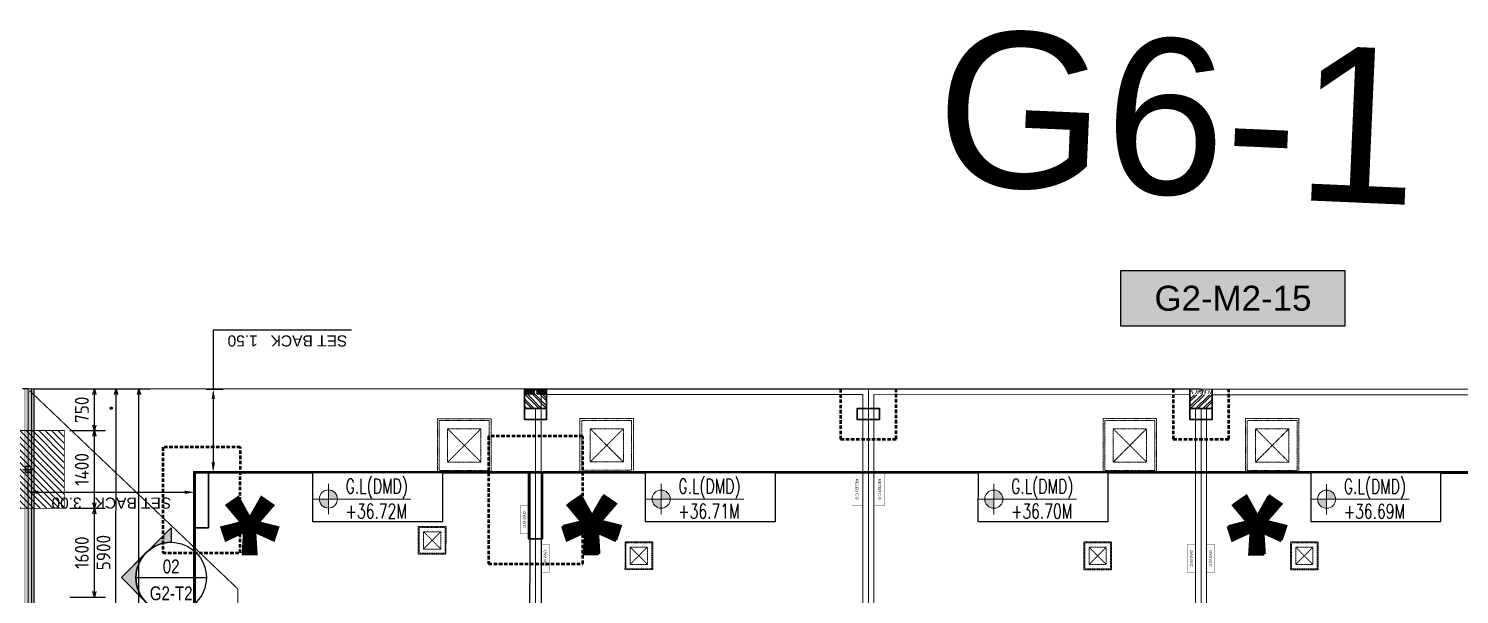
# Model space of a CAD drawing. Header units: centimetres. Extents: x -6122352 to 6876996, y -1694241 to 2592194.
# Drawn here: x 46747 to 72548, y -21858 to -11663 of the extents above; entities that cross this region are included whole.
import ezdxf
from ezdxf.enums import TextEntityAlignment as Align
from ezdxf.xclip import XClip

# ---------------------------------------------------------------- set-up
doc = ezdxf.new("R2010")
doc.units = ezdxf.units.CM
doc.header["$MEASUREMENT"] = 0
doc.header["$XCLIPFRAME"] = 2
doc.header["$PDMODE"] = 66
doc.header["$PDSIZE"] = 100
for name, pattern in [('23585-XR-AR-END-SETTING OUT PLAN$0$HIDDEN', [0.375, 0.25, -0.125]), ('CENTER', [2, 1.25, -0.25, 0.25, -0.25]), ('DASHED2', [0.375, 0.25, -0.125]), ('XR-AR-END-SETTING OUT PLAN$0$23261-XR-AR-SI-GF$0$HIDDEN', [0.375, 0.25, -0.125])]:
    doc.linetypes.add(name, pattern=pattern)
doc.layers.get('Defpoints').update_dxf_attribs({"color": 255, "linetype": 'CENTER'})
for name, color, linetype in [('00-MI-DIM', 7, 'Continuous'), ('23585-XR-AR-BOUNDARY WALLS AND SETBACKS$0$setback', 7, 'XR-AR-END-SETTING OUT PLAN$0$23261-XR-AR-SI-GF$0$HIDDEN'), ('23585-XR-AR-END-ANNO-GF$0$XR-END-GROUND FLOOR PLAN$0$XR-MIDDLE-GROUND FLOOR PLAN$0$-LPG-CABINET', 6, 'Continuous'), ('23585-XR-AR-MID-ANNO-GF$0$945-4P-1-101-GROUND FLOOR PLAN$0$XR-MIDDLE-GROUND FLOOR PLAN$0$XR-MIDDLE-GROUND FLOOR PLAN$0$-LPG-CABINET', 6, 'Continuous'), ('@MI-FOOTINGS', 7, 'Continuous'), ('@MI-MEP', 7, 'Continuous'), ('@MI-REF LAYER', 7, 'Continuous'), ('@MI-TYPE-02', 6, 'Continuous'), ('B_TH_4', 7, 'Continuous'), ('PANEL-TAGS', 7, 'Continuous'), ('S-DIMENSION', 251, 'Continuous'), ('XR-AR-MID-SETTING OUT FOR MASTER$0$23585-XR-AR-MID-GROUND FLOOR$0$GS-HATCH-FLOOR TILE', 251, 'Continuous'), ('XREF1$0$S-LEVELS', 2, 'Continuous'), ('XREF1$0$TYPICAL NEW PROFILE', 3, 'Continuous')]:
    doc.layers.add(name, color=color, linetype=linetype)
for name, color, linetype, lineweight, true_color in [('08-Compound Wall-2', 6, 'Continuous', 25, 0xff00ff), ('08-Compound Wall-4', 7, 'Continuous', 25, 0xff4405), ('23585-XR-AR-DAMAC PLOT LIMITS$0$1-End units', 7, 'Continuous', 5, 0xf8991e)]:
    doc.layers.add(name, color=color, linetype=linetype, lineweight=lineweight, true_color=true_color)
for name, color, linetype, lineweight in [('23585-XR-AR-102-6P-GF$0$A-FLOR-XREF', 7, 'Continuous', 9), ('23585-XR-AR-DAMAC PLOT LIMITS$0$1-Mid units', 41, 'Continuous', 5), ('23585-XR-AR-END-ANNO-GF$0$XR-END-GROUND FLOOR PLAN$0$XR-MIDDLE-GROUND FLOOR PLAN$0$S-ANNO-TXT', 3, 'Continuous', 25), ('23585-XR-AR-END-SETTING OUT PLAN$0$A-FLOR-UNDR', 8, '23585-XR-AR-END-SETTING OUT PLAN$0$HIDDEN', 5), ('23585-XR-AR-MID-ANNO-GF$0$945-4P-1-101-GROUND FLOOR PLAN$0$XR-MIDDLE-GROUND FLOOR PLAN$0$XR-MIDDLE-GROUND FLOOR PLAN$0$-DR-RW', 6, 'Continuous', 5), ('23585-XR-AR-MID-ANNO-GF$0$945-4P-1-101-GROUND FLOOR PLAN$0$XR-MIDDLE-GROUND FLOOR PLAN$0$XR-MIDDLE-GROUND FLOOR PLAN$0$S-ANNO-TXT', 3, 'Continuous', 25), ('23585-XR-AR-WATER METER$0$A-WALL', 7, 'Continuous', 30), ('23585-XR-AR-WATER METER$0$A-WALL-PATT', 8, 'Continuous', 5), ('23585-XR-AR-WATER METER$0$XR-END-GROUND FLOOR PLAN$0$XR-END-GROUND FLOOR PLAN$0$A-FLOR-PATT_EXT', 8, 'Continuous', 5), ('23585-XR-AR-WATER METER$0$XR-END-GROUND FLOOR PLAN$0$XR-MIDDLE TYPE 2-GROUND FLOOR PLAN$0$XR-MIDDLE-GROUND FLOOR PLAN$0$-DR-RW', 6, 'Continuous', 5), ('23585-XR-AR-WATER METER$0$XR-END-GROUND FLOOR PLAN$0$XR-MIDDLE TYPE 2-GROUND FLOOR PLAN$0$XR-MIDDLE-GROUND FLOOR PLAN$0$S-ANNO-TXT', 3, 'Continuous', 25), ('@ Foundations', 4, 'DASHED2', 50), ('A-ANNO-TEXT', 3, 'Continuous', 25), ('A-FLOR-XREF', 7, 'Continuous', 9), ('A-WALL', 7, 'Continuous', 30), ('A-WALL-PATT', 8, 'Continuous', 5), ('XR-AR-END-SETTING OUT PLAN$0$23585-XR-AR-END-GROUND FLOOR$0$S-COLS', 51, 'Continuous', 40), ('XR-AR-END-SETTING OUT PLAN$0$23585-XR-AR-END-GROUND FLOOR$0$S-COLS-PATT', 8, 'Continuous', 5), ('XR-AR-MID-SETTING OUT FOR MASTER$0$23585-XR-AR-MID-GROUND FLOOR$0$A-FLOR-PATT', 8, 'Continuous', 5), ('XR-AR-MID-SETTING OUT FOR MASTER$0$23585-XR-AR-MID-GROUND FLOOR$0$S-COLS', 51, 'Continuous', 40), ('XR-END-GROUND FLOOR PLAN$0$XR-END-GROUND FLOOR PLAN$0$A-FLOR-PATT_EXT', 8, 'Continuous', 5), ('XR-END-GROUND FLOOR PLAN$0$XR-MIDDLE TYPE 2-GROUND FLOOR PLAN$0$XR-MIDDLE-GROUND FLOOR PLAN$0$-DR-RW', 6, 'Continuous', 5), ('XR-END-GROUND FLOOR PLAN$0$XR-MIDDLE TYPE 2-GROUND FLOOR PLAN$0$XR-MIDDLE-GROUND FLOOR PLAN$0$S-ANNO-TXT', 3, 'Continuous', 25), ('XREF1$0$36-TAGLVL', 23, 'Continuous', 9)]:
    doc.layers.add(name, color=color, linetype=linetype, lineweight=lineweight)
doc.styles.add('23585-XR-AR-END-ANNO-GF$0$SDC-TEXT', font='arial.ttf')
doc.styles.add('23585-XR-AR-MALDIVE-1$0$Arial', font='arialbd.ttf')
doc.styles.add('23585-XR-AR-MALDIVE-2$0$Arial', font='arialbd.ttf')
doc.styles.add('23585-XR-AR-MID-ANNO-GF$0$SDC-TEXT', font='arial.ttf')
doc.styles.add('23585-XR-AR-WATER METER$0$XR-END-GROUND FLOOR PLAN$0$XR-MIDDLE TYPE 2-GROUND FLOOR PLAN$0$XR-MIDDLE-GROUND FLOOR PLAN$0$Arial_1', font='arial.ttf', dxfattribs={"height": 0.002951})
doc.styles.add('Arial', font='arialbd.ttf')
doc.styles.add('Arial Narrow', font='ARIALN.TTF', dxfattribs={"width": 0.95, "height": 500})
doc.styles.add('PANELTAG_STYLE', font='arial.ttf')
doc.styles.add('Schueco-BEMSTIL', font='isocpeur.ttf', dxfattribs={"width": 0.9})
doc.styles.get("Standard").update_dxf_attribs({"font": 'arial.ttf'})
doc.styles.add('XR-END-GROUND FLOOR PLAN$0$XR-MIDDLE TYPE 2-GROUND FLOOR PLAN$0$XR-MIDDLE-GROUND FLOOR PLAN$0$Arial_1', font='arial.ttf', dxfattribs={"height": 0.002951})
doc.styles.add('XREF1$0$DLT_TEXT', font='romans.shx', dxfattribs={"width": 0.7})
doc.dimstyles.new('MI- JWC-TXT-2.5 MM', dxfattribs={"dimscale": 1.5, "dimtxt": 2.5, "dimasz": 1, "dimexe": 2, "dimexo": 1, "dimgap": 1, "dimtad": 1, "dimdec": 0, "dimdsep": 46, "dimtxsty": 'Schueco-BEMSTIL', "dimblk": 'OPEN30', "dimcen": 0, "dimdle": 2, "dimclrd": 140, "dimclre": 8, "dimclrt": 40, "dimadec": 0, "dimazin": 2, "dimtfac": 1, "dimtdec": 0, "dimtix": 1, "dimtmove": 2, "dimatfit": 3, "dimldrblk": 'OPEN', "dimfxl": 2, "dimlwd": -1, "dimlwe": -1, "dimarcsym": 0})
doc.dimstyles.get("Standard").update_dxf_attribs({"dimtxt": 5, "dimasz": 0.5, "dimexe": 0.18, "dimexo": 0.0625, "dimgap": 0.09, "dimtad": 0, "dimtih": 1, "dimtoh": 1, "dimdec": 0, "dimzin": 0, "dimdsep": 46, "dimtxsty": 'Standard', "dimcen": 0.09, "dimadec": 0, "dimazin": 0, "dimtfac": 1, "dimtdec": 0, "dimtofl": 0, "dimtmove": 0, "dimatfit": 3, "dimfxl": 1, "dimtolj": 1, "dimtzin": 0, "dimarcsym": 0})
pattern_1 = [(45, (-9150, -4e-08), (-67.3519, 67.3519), []), (45, (-9105.1, -4e-08), (-67.3519, 67.3519), [])]

# ---------------------------------------------------------------- blocks, each defined once
blk = doc.blocks.new('23585-XR-AR-BOUNDARY WALLS AND SETBACKS')
at = {"layer": '08-Compound Wall-2'}
for points in [[(496436.728, 2768919.127), (496454.349, 2768902.981), (496460.463, 2768909.654), (496464.516, 2768914.077), (496468.57, 2768918.501), (496472.623, 2768922.925), (496476.677, 2768927.349), (496482.79, 2768934.021), (496465.169, 2768950.167)], [(496436.728, 2768919.127), (496436.66, 2768919.053), (496436.593, 2768918.98)]]:
    blk.add_lwpolyline(points, dxfattribs=at)
at = {"layer": '23585-XR-AR-BOUNDARY WALLS AND SETBACKS$0$setback', "ltscale": 40, "const_width": 0.05}
blk.add_lwpolyline([(496464.316, 2768947.016), (496460.161, 2768942.482), (496456.108, 2768938.058), (496452.054, 2768933.634), (496448.001, 2768929.21), (496443.948, 2768924.787), (496439.793, 2768920.252), (496454.17, 2768907.079), (496458.325, 2768911.613), (496462.378, 2768916.037), (496466.432, 2768920.46), (496470.485, 2768924.884), (496474.538, 2768929.308), (496478.693, 2768933.842)], close=True, dxfattribs=at)
blk = doc.blocks.new('A$C9d9485f6')
at = {"layer": 'A-ANNO-TEXT', "rotation": 312.4881850805905}
blk.add_blockref('23585-XR-AR-BOUNDARY WALLS AND SETBACKS', (-2377088.535, -1504219.252), dxfattribs=at)
blk = doc.blocks.new('23585-XR-AR-DAMAC PLOT LIMITS')
at = {"layer": '23585-XR-AR-DAMAC PLOT LIMITS$0$1-End units', "color": 251, "true_color": 0x636466}
blk.add_lwpolyline([(496454.355, 2768902.84), (496436.66, 2768919.053), (496442.842, 2768925.8), (496460.537, 2768909.586)], close=True, dxfattribs=at)
at = {"layer": '23585-XR-AR-DAMAC PLOT LIMITS$0$1-Mid units', "color": 251, "true_color": 0x636466}
for points in [[(496468.644, 2768918.434), (496450.948, 2768934.648), (496455.002, 2768939.071), (496472.697, 2768922.857)], [(496464.59, 2768914.01), (496446.895, 2768930.224), (496450.948, 2768934.648), (496468.644, 2768918.434)], [(496460.537, 2768909.586), (496442.842, 2768925.8), (496446.895, 2768930.224), (496464.59, 2768914.01)]]:
    blk.add_lwpolyline(points, close=True, dxfattribs=at)
blk = doc.blocks.new('A$Cf093b529')
at = {"layer": 'A-ANNO-TEXT'}
blk.add_blockref('23585-XR-AR-DAMAC PLOT LIMITS', (-495391.99, -2768603.442), dxfattribs=at)
blk = doc.blocks.new('XR-AR-END-SETTING OUT PLAN$0$23585-XR-AR-END-GROUND FLOOR$0$A$C75a8815d')
at = {"layer": 'XR-AR-END-SETTING OUT PLAN$0$23585-XR-AR-END-GROUND FLOOR$0$S-COLS', "color": 252, "lineweight": 30}
for points in [[(6025, -4000), (6025, -2800), (6275, -2800), (6275, -4000)], [(0, -4000), (0, -3000), (250, -3000), (250, -4000)], [(5950, -4950), (6350, -4950), (6350, -5150), (5950, -5150)]]:
    blk.add_lwpolyline(points, close=True, dxfattribs=at)
blk = doc.blocks.new('23585-XR-AR-END-SETTING OUT PLAN$0$MH-800')
at = {"ltscale": 5}
for p, q in [((-294, -651), (306, -51)), ((-294, -51), (306, -651))]:
    blk.add_line(p, q, dxfattribs=at)
for points in [[(-477, 132), (-477, -833), (488, -833), (488, 132)], [(-444, 99), (-444, -801), (456, -801), (456, 99)], [(-294, -51), (-294, -651), (306, -651), (306, -51)]]:
    blk.add_lwpolyline(points, close=True, dxfattribs=at)
blk = doc.blocks.new('A$Cb2291f53')
blk.add_wipeout([(-200, 0), (200, 0), (200, 350), (-200, 350)])
at = {"layer": 'A-WALL-PATT'}
h = blk.add_hatch(dxfattribs=at)
h.set_pattern_fill('ANSI32', color=252, scale=10)
h.set_pattern_definition(pattern_1)
h.paths.add_polyline_path([(-200, 350), (-200, 100), (-25, 100), (-25, 0), (25, 0), (25, 100), (200, 100), (200, 350)])
at = {"layer": 'A-WALL'}
blk.add_lwpolyline([(-200, 0), (200, 0), (200, 350), (-200, 350)], close=True, dxfattribs=at)
at = {"layer": 'XR-END-GROUND FLOOR PLAN$0$XR-END-GROUND FLOOR PLAN$0$A-FLOR-PATT_EXT'}
blk.add_line((100, 0), (-100, 0), dxfattribs=at)
at = {"layer": 'XR-END-GROUND FLOOR PLAN$0$XR-MIDDLE TYPE 2-GROUND FLOOR PLAN$0$XR-MIDDLE-GROUND FLOOR PLAN$0$-DR-RW', "ltscale": 100, "const_width": 5}
for points in [[(-200, 0), (-200, 100), (-25, 100), (-25, 0)], [(25, 0), (25, 100), (200, 100), (200, 0)]]:
    blk.add_lwpolyline(points, close=True, dxfattribs=at)
at = {"layer": 'XR-END-GROUND FLOOR PLAN$0$XR-MIDDLE TYPE 2-GROUND FLOOR PLAN$0$XR-MIDDLE-GROUND FLOOR PLAN$0$S-ANNO-TXT', "style": 'XR-END-GROUND FLOOR PLAN$0$XR-MIDDLE TYPE 2-GROUND FLOOR PLAN$0$XR-MIDDLE-GROUND FLOOR PLAN$0$Arial_1', "width": 0.8}
for p in [(-112, 52), (113, 52)]:
    blk.add_text('W.M', height=75, dxfattribs=at).set_placement(p, align=Align.MIDDLE)
blk = doc.blocks.new('XR-AR-END-SETTING OUT PLAN')
at = {"layer": '08-Compound Wall-4', "ltscale": 100}
blk.add_lwpolyline([(9050, 5500), (9050, 1500), (9250, 1500), (9250, 5500)], dxfattribs=at)
at = {"layer": '23585-XR-AR-END-ANNO-GF$0$XR-END-GROUND FLOOR PLAN$0$XR-MIDDLE-GROUND FLOOR PLAN$0$-LPG-CABINET', "ltscale": 100, "const_width": 5}
blk.add_lwpolyline([(9025, 2603), (9025, 2103), (8875, 2103), (8875, 2603)], close=True, dxfattribs=at)
at = {"layer": '23585-XR-AR-END-SETTING OUT PLAN$0$A-FLOR-UNDR', "color": 8, "ltscale": 100, "xscale": -0.5182770836547854, "yscale": 0.5182770836547854, "zscale": 0.5182770836547854, "rotation": 270.0000009865863}
blk.add_blockref('23585-XR-AR-END-SETTING OUT PLAN$0$MH-800', (7467, 2725, 0), dxfattribs=at)
at = {"layer": '23585-XR-AR-END-SETTING OUT PLAN$0$A-FLOR-UNDR', "color": 8, "ltscale": 100, "xscale": -1, "rotation": 270.0000009865863}
blk.add_blockref('23585-XR-AR-END-SETTING OUT PLAN$0$MH-800', (8215, 1012), dxfattribs=at)
at = {"layer": 'XR-AR-END-SETTING OUT PLAN$0$23585-XR-AR-END-GROUND FLOOR$0$S-COLS-PATT', "color": 8}
blk.add_blockref('XR-AR-END-SETTING OUT PLAN$0$23585-XR-AR-END-GROUND FLOOR$0$A$C75a8815d', (3000, 5500), dxfattribs=at)
at = {"layer": '23585-XR-AR-END-ANNO-GF$0$XR-END-GROUND FLOOR PLAN$0$XR-MIDDLE-GROUND FLOOR PLAN$0$S-ANNO-TXT', "style": '23585-XR-AR-END-ANNO-GF$0$SDC-TEXT'}
blk.add_text('GAS.M.C', height=50, rotation=90, dxfattribs=at).set_placement((8947, 2353), align=Align.MIDDLE)
at = {"layer": 'A-FLOR-XREF'}
blk.add_blockref('A$Cb2291f53', (9150, 0), dxfattribs=at)
blk = doc.blocks.new('END UNIT')
at = {"xscale": 0.001, "yscale": 0.001, "zscale": 0.001}
blk.add_blockref('XR-AR-END-SETTING OUT PLAN', (-9.15, 0), dxfattribs=at)
blk = doc.blocks.new('XR-AR-MID-SETTING OUT FOR MASTER$0$23585-XR-AR-MID-GROUND FLOOR$0$945-4P-1-101-GROUND FLOOR PLAN$0$XR-MIDDLE-CAR PARK HATCH')
at = {"layer": 'XR-AR-MID-SETTING OUT FOR MASTER$0$23585-XR-AR-MID-GROUND FLOOR$0$A-FLOR-PATT'}
blk.add_lwpolyline([(9250, 100), (9250, 5500), (15050, 5503), (15050, 100)], close=True, dxfattribs=at)
blk = doc.blocks.new('XR-AR-MID-SETTING OUT FOR MASTER$0$23585-XR-AR-MID-GROUND FLOOR$0$A$C08698786')
at = {"layer": 'XR-AR-MID-SETTING OUT FOR MASTER$0$23585-XR-AR-MID-GROUND FLOOR$0$S-COLS', "color": 252, "lineweight": 30}
for points in [[(5900, 19473), (5900, 18773), (6100, 18773), (6100, 19473)], [(-100, 18728), (-100, 17728), (100, 17728), (100, 18728)], [(-100, 16145), (-100, 14945), (100, 14945), (100, 16145)], [(5900, 15688), (5900, 14688), (6100, 14688), (6100, 15688)], [(5900, 11147), (5900, 9747), (6100, 9747), (6100, 11147)], [(-100, 9157), (-100, 7757), (100, 7757), (100, 9157)], [(-100, 6700), (-100, 5500), (100, 5500), (100, 6700)], [(5900, 6500), (5900, 5500), (6100, 5500), (6100, 6500)], [(-200, 550), (200, 550), (200, 350), (-200, 350)], [(5800, 550), (6200, 550), (6200, 350), (5800, 350)]]:
    blk.add_lwpolyline(points, close=True, dxfattribs=at)
blk = doc.blocks.new('XR-AR-MID-SETTING OUT FOR MASTER')
at = {"layer": '23585-XR-AR-MID-ANNO-GF$0$945-4P-1-101-GROUND FLOOR PLAN$0$XR-MIDDLE-GROUND FLOOR PLAN$0$XR-MIDDLE-GROUND FLOOR PLAN$0$-DR-RW', "ltscale": 100, "const_width": 5}
blk.add_lwpolyline([(5900, 1500), (5700, 1500), (5700, 2100), (5900, 2100)], close=True, dxfattribs=at)
at = {"layer": '23585-XR-AR-MID-ANNO-GF$0$945-4P-1-101-GROUND FLOOR PLAN$0$XR-MIDDLE-GROUND FLOOR PLAN$0$XR-MIDDLE-GROUND FLOOR PLAN$0$-LPG-CABINET', "ltscale": 100, "const_width": 5}
blk.add_lwpolyline([(250, 3300), (250, 2800), (100, 2800), (100, 3300)], close=True, dxfattribs=at)
at = {"layer": '08-Compound Wall-4', "ltscale": 100}
blk.add_blockref('XR-AR-MID-SETTING OUT FOR MASTER$0$23585-XR-AR-MID-GROUND FLOOR$0$945-4P-1-101-GROUND FLOOR PLAN$0$XR-MIDDLE-CAR PARK HATCH', (-9150, 0), dxfattribs=at)
at = {"layer": '23585-XR-AR-END-SETTING OUT PLAN$0$A-FLOR-UNDR', "color": 8, "ltscale": 100, "xscale": -0.5182770836547854, "yscale": 0.5182770836547854, "zscale": 0.5182770836547854, "rotation": 270.0000009865863}
blk.add_blockref('23585-XR-AR-END-SETTING OUT PLAN$0$MH-800', (2045, 3001, 0), dxfattribs=at)
at = {"layer": '23585-XR-AR-END-SETTING OUT PLAN$0$A-FLOR-UNDR', "color": 8, "ltscale": 100, "xscale": -1, "rotation": 270.0000009865863}
blk.add_blockref('23585-XR-AR-END-SETTING OUT PLAN$0$MH-800', (1634, 1009), dxfattribs=at)
at = {"layer": 'XR-AR-MID-SETTING OUT FOR MASTER$0$23585-XR-AR-MID-GROUND FLOOR$0$GS-HATCH-FLOOR TILE', "color": 8}
blk.add_blockref('XR-AR-MID-SETTING OUT FOR MASTER$0$23585-XR-AR-MID-GROUND FLOOR$0$A$C08698786', (0, 0), dxfattribs=at)
at = {"layer": '23585-XR-AR-MID-ANNO-GF$0$945-4P-1-101-GROUND FLOOR PLAN$0$XR-MIDDLE-GROUND FLOOR PLAN$0$XR-MIDDLE-GROUND FLOOR PLAN$0$S-ANNO-TXT', "color": 3, "style": '23585-XR-AR-MID-ANNO-GF$0$SDC-TEXT'}
for s, p in [('GAS.M.C', (172, 3050)), ('METER C.B', (5796, 1803))]:
    blk.add_text(s, height=50, rotation=90, dxfattribs=at).set_placement(p, align=Align.MIDDLE)
blk = doc.blocks.new('MID UNIT')
at = {"xscale": 0.001, "yscale": 0.001, "zscale": 0.001}
blk.add_blockref('XR-AR-MID-SETTING OUT FOR MASTER', (0, 0), dxfattribs=at)
blk = doc.blocks.new('TH_4')
at = {"xscale": -1}
for name, p in [('END UNIT', (495826.305, 2769130.514)), ('MID UNIT', (495814.305, 2769130.514))]:
    blk.add_blockref(name, p, dxfattribs=at)
blk.add_blockref('MID UNIT', (495826.305, 2769130.514), dxfattribs=at)
at = {"char_height": 2, "attachment_point": 2, "style": 'Arial'}
for insert in [(495813.305, 2769133.514), (495831.455, 2769133.514)]:
    blk.add_mtext('\\pxqc;*', dxfattribs=dict(at, insert=insert))
blk.add_blockref('MID UNIT', (495814.305, 2769130.514))
at = {"insert": (495825.305, 2769133.514), "char_height": 2, "attachment_point": 2, "style": 'Arial'}
blk.add_mtext('\\pxqc;*', dxfattribs=at)
blk = doc.blocks.new('A$C780da55d')
at = {"layer": 'S-DIMENSION'}
blk.add_circle((39.302, -0.002), 0.0182, dxfattribs=at)
at = {"char_height": 2, "attachment_point": 2, "style": '23585-XR-AR-MALDIVE-1$0$Arial'}
for insert in [(18.622, 2.622), (30.622, 2.622)]:
    blk.add_mtext('\\pxqc;*', dxfattribs=dict(at, insert=insert))
at = {"layer": 'B_TH_4', "xscale": 1.000039159572381, "yscale": 1.000039159572381, "zscale": 1.000039159572381}
blk.add_blockref('TH_4', (-495814.07, -2769239.302), dxfattribs=at)
blk = doc.blocks.new('23585-XR-AR-WATER METER')
blk.add_wipeout([(-200, 0), (200, 0), (200, 350), (-200, 350)])
at = {"layer": '23585-XR-AR-WATER METER$0$A-WALL-PATT'}
h = blk.add_hatch(dxfattribs=at)
h.set_pattern_fill('ANSI32', color=252, scale=10)
h.set_pattern_definition(pattern_1)
h.paths.add_polyline_path([(-200, 350), (-200, 100), (-25, 100), (-25, 0), (25, 0), (25, 100), (200, 100), (200, 350)])
at = {"layer": '23585-XR-AR-WATER METER$0$A-WALL'}
blk.add_lwpolyline([(-200, 0), (200, 0), (200, 350), (-200, 350)], close=True, dxfattribs=at)
at = {"layer": '23585-XR-AR-WATER METER$0$XR-END-GROUND FLOOR PLAN$0$XR-END-GROUND FLOOR PLAN$0$A-FLOR-PATT_EXT'}
blk.add_line((100, 0), (-100, 0), dxfattribs=at)
at = {"layer": '23585-XR-AR-WATER METER$0$XR-END-GROUND FLOOR PLAN$0$XR-MIDDLE TYPE 2-GROUND FLOOR PLAN$0$XR-MIDDLE-GROUND FLOOR PLAN$0$-DR-RW', "ltscale": 100, "const_width": 5}
for points in [[(-200, 0), (-200, 100), (-25, 100), (-25, 0)], [(25, 0), (25, 100), (200, 100), (200, 0)]]:
    blk.add_lwpolyline(points, close=True, dxfattribs=at)
at = {"layer": '23585-XR-AR-WATER METER$0$XR-END-GROUND FLOOR PLAN$0$XR-MIDDLE TYPE 2-GROUND FLOOR PLAN$0$XR-MIDDLE-GROUND FLOOR PLAN$0$S-ANNO-TXT', "style": '23585-XR-AR-WATER METER$0$XR-END-GROUND FLOOR PLAN$0$XR-MIDDLE TYPE 2-GROUND FLOOR PLAN$0$XR-MIDDLE-GROUND FLOOR PLAN$0$Arial_1', "width": 0.8}
for p in [(-112, 52), (113, 52)]:
    blk.add_text('W.M', height=75, dxfattribs=at).set_placement(p, align=Align.MIDDLE)
blk = doc.blocks.new('23585-XR-AR-MALDIVE-2$0$TH_4')
blk.add_blockref('A$C780da55d', (495794.655, 2769130.864))
at = {"layer": '@ Foundations', "linetype": 'DASHED2', "ltscale": 0.25}
for points in [[(495825.455, 2769131.365), (495827.155, 2769131.365), (495827.155, 2769133.665), (495825.455, 2769133.665)], [(495831.63, 2769131.565), (495833.03, 2769131.565), (495833.03, 2769133.465), (495831.63, 2769133.465)]]:
    blk.add_lwpolyline(points, close=True, dxfattribs=at)
at = {"layer": '@ Foundations', "linetype": 'DASHED2', "ltscale": 0.25, "elevation": 0}
blk.add_lwpolyline([(495820.806, 2769131.414), (495819.805, 2769131.414), (495819.805, 2769130.514), (495820.806, 2769130.514)], close=True, dxfattribs=at)
at = {"layer": '23585-XR-AR-102-6P-GF$0$A-FLOR-XREF', "xscale": 0.001, "yscale": 0.001, "zscale": 0.001}
blk.add_blockref('23585-XR-AR-WATER METER', (495814.306, 2769130.514), dxfattribs=at)
at = {"layer": '@ Foundations', "linetype": 'DASHED2', "ltscale": 0.25, "elevation": 0}
blk.add_lwpolyline([(495814.806, 2769131.414), (495813.805, 2769131.414), (495813.805, 2769130.514), (495814.806, 2769130.514)], close=True, dxfattribs=at)
blk = doc.blocks.new('A$C9656bef6')
at = {"color": 1, "true_color": 0xeb0000, "const_width": 0.01}
blk.add_lwpolyline([(33.15, 0), (27.15, 0), (21.15, 0), (15.15, 0), (9.15, 0), (0, 0), (0, 24), (9.15, 24), (15.15, 24), (21.15, 24), (27.15, 24), (33.15, 24), (42.3, 24), (42.3, 0)], close=True, dxfattribs=at)
blk = doc.blocks.new('XREF1$0$LVL  ATTR')
at = {"color": 7}
blk.add_wipeout([(-0.337, 0.384), (1.897, 0.384), (1.897, -0.45), (-0.337, -0.45)], dxfattribs=at)
at = {"layer": 'XREF1$0$36-TAGLVL', "extrusion": (-4.88814e-07, 1.40652e-17, 1)}
h = blk.add_hatch(color=252, dxfattribs=at)
h.paths.add_polyline_path([(-0.065, 0.156, 0.414214), (-0.222, 0), (-0.065, 0)])
h.paths.add_polyline_path([(0.091, 0), (-0.065, 0), (-0.065, -0.156, 0.414214)])
for p, q in [((-0.065, -0.26), (-0.065, 0.26)), ((1.351, 0, 0), (-0.325, 0, 0))]:
    blk.add_line(p, q, dxfattribs=at)
blk.add_circle((-0.065, 0, 0), 0.156, dxfattribs=at)
at = {"layer": 'XREF1$0$S-LEVELS', "color": 1}
blk.add_lwpolyline([(-0.337, 0.384), (1.897, 0.384), (1.897, -0.45), (-0.337, -0.45)], close=True, dxfattribs=at)
at = {"layer": 'XREF1$0$TYPICAL NEW PROFILE', "color": 3, "style": 'XREF1$0$DLT_TEXT', "width": 0.7}
for tag, p in [('+0.00M', (0.241, 0.067, 0)), ('S.S.L', (0.241, -0.345, 0))]:
    blk.add_attdef(tag, p, '', height=0.25, dxfattribs=at)
blk = doc.blocks.new('*D703')
at = {"color": 0, "lineweight": -2, "transparency": 16777216}
for p, q in [((494356.381, 2767860.588), (494356.812, 2767860.588)), ((494356.632, 2767859.265), (494356.632, 2767860.408)), ((494356.757, 2767859.085), (494356.452, 2767859.085)), ((494356.632, 2767858.023), (494356.632, 2767859.085)), ((494354.139, 2767858.023), (494356.632, 2767858.023))]:
    blk.add_line(p, q, dxfattribs=at)
at = {"color": 0, "transparency": 16777216}
for points in [[(494356.602, 2767860.408), (494356.662, 2767860.408), (494356.632, 2767860.588)], [(494356.602, 2767859.265), (494356.662, 2767859.265), (494356.632, 2767859.085)]]:
    blk.add_solid(points, dxfattribs=at)
at = {"layer": 'Defpoints', "color": 0, "transparency": 16777216}
for p in [(494356.318, 2767860.588), (494356.632, 2767860.588), (494356.819, 2767859.085)]:
    blk.add_point(p, dxfattribs=at)
at = {"color": 0, "transparency": 16777216, "insert": (494355.295, 2767858.217), "char_height": 0.2, "attachment_point": 5}
blk.add_mtext('\\A1;SET BACK   1.50', dxfattribs=at)
blk = doc.blocks.new('*D705')
at = {"color": 0, "lineweight": -2, "transparency": 16777216}
for p, q in [((494356.969, 2767860.795), (494356.969, 2767861.126)), ((494359.789, 2767860.946), (494357.149, 2767860.946)), ((494359.969, 2767860.97), (494359.969, 2767860.766))]:
    blk.add_line(p, q, dxfattribs=at)
at = {"color": 0, "transparency": 16777216}
for points in [[(494357.149, 2767860.976), (494357.149, 2767860.916), (494356.969, 2767860.946)], [(494359.789, 2767860.976), (494359.789, 2767860.916), (494359.969, 2767860.946)]]:
    blk.add_solid(points, dxfattribs=at)
at = {"layer": 'Defpoints', "color": 0, "transparency": 16777216}
for p in [(494359.969, 2767861.033), (494356.969, 2767860.946), (494356.969, 2767860.733)]:
    blk.add_point(p, dxfattribs=at)
at = {"color": 0, "transparency": 16777216, "insert": (494358.469, 2767861.14), "char_height": 0.2, "attachment_point": 5}
blk.add_mtext('\\A1;SET BACK   3.00', dxfattribs=at)
blk = doc.blocks.new('PANELTAG')
at = {"layer": 'PANEL-TAGS', "color": 1}
blk.add_lwpolyline([(-13.5, -3.3), (13.5, -3.3), (13.5, 3.3), (-13.5, 3.3)], close=True, dxfattribs=at)
at = {"layer": 'PANEL-TAGS', "color": 40, "true_color": 0xffd700}
blk.add_solid([(-13.5, -3.3), (13.5, -3.3), (-13.5, 3.3), (13.5, 3.3)], dxfattribs=at)
at = {"layer": 'PANEL-TAGS', "color": 5, "style": 'PANELTAG_STYLE'}
blk.add_attdef('TAGNO', text='', height=3, dxfattribs=at).set_placement((0, 0), align=Align.CENTER)
blk = doc.blocks.new('_Open30')
at = {"color": 0, "linetype": 'ByBlock', "lineweight": -2}
for p, q in [((-1, 0.27), (0, 0)), ((0, 0), (-1, -0.27)), ((0, 0), (-1, 0))]:
    blk.add_line(p, q, dxfattribs=at)
blk = doc.blocks.new('*D971')
at = {"layer": '00-MI-DIM', "color": 8, "transparency": 16777216}
for p, q in [((436955, -149270), (438579, -149270)), ((436954, -155170), (438578, -155171))]:
    blk.add_line(p, q, dxfattribs=at)
at = {"layer": '00-MI-DIM', "color": 140, "transparency": 16777216}
blk.add_line((438378, -155071), (438379, -149370), dxfattribs=at)
at = {"layer": 'Defpoints', "color": 0, "transparency": 16777216}
for p in [(436855, -149270), (438379, -149270), (436854, -155170)]:
    blk.add_point(p, dxfattribs=at)
at = {"layer": '00-MI-DIM', "color": 140, "transparency": 16777216, "xscale": 100, "yscale": 100, "zscale": 100}
for p, rotation in [((438379, -149270), 89.98973417893167), ((438378, -155171), 269.9897341789317)]:
    blk.add_blockref('_Open30', p, dxfattribs=dict(at, rotation=rotation))
at = {"layer": '00-MI-DIM', "color": 40, "transparency": 16777216, "insert": (438153, -152220), "char_height": 250, "attachment_point": 5, "rotation": 89.9897, "style": 'Schueco-BEMSTIL'}
blk.add_mtext('5900', dxfattribs=at)
blk = doc.blocks.new('_Open')
at = {"color": 0, "linetype": 'ByBlock', "lineweight": -2}
for p, q in [((-1, 0), (0, 0)), ((-1, 0), (0, 0)), ((0, 0), (-1, 0))]:
    blk.add_line(p, q, dxfattribs=at)
blk = doc.blocks.new('*D972')
at = {"layer": '00-MI-DIM', "color": 8, "transparency": 16777216}
for p, q in [((436895, -149271), (438991, -149272)), ((436887, -197272), (438982, -197272))]:
    blk.add_line(p, q, dxfattribs=at)
at = {"layer": '00-MI-DIM', "color": 140, "transparency": 16777216}
blk.add_line((438782, -197172), (438791, -149372), dxfattribs=at)
at = {"layer": 'Defpoints', "color": 0, "transparency": 16777216}
for p in [(436795, -149271), (438791, -149272), (436787, -197272)]:
    blk.add_point(p, dxfattribs=at)
at = {"layer": '00-MI-DIM', "color": 140, "transparency": 16777216, "xscale": 100, "yscale": 100, "zscale": 100}
for p, rotation in [((438791, -149272), 89.98973417893167), ((438782, -197272), 269.9897341789317)]:
    blk.add_blockref('_Open30', p, dxfattribs=dict(at, rotation=rotation))
at = {"layer": '00-MI-DIM', "color": 40, "transparency": 16777216, "insert": (438561, -173272), "char_height": 250, "attachment_point": 5, "rotation": 89.9897, "style": 'Schueco-BEMSTIL'}
blk.add_mtext('48000', dxfattribs=at)
blk = doc.blocks.new('T2-FOOTING PLAN')
at = {"layer": '@MI-FOOTINGS', "transparency": 33554679}
h = blk.add_hatch(dxfattribs=at)
h.set_pattern_fill('ANSI31', color=8, scale=650)
h.paths.add_polyline_path([(-700, 650), (700, 650), (700, -650), (-700, -650)])
at = {"layer": '@MI-FOOTINGS', "color": 160, "true_color": 0x3340f0, "const_width": 15}
blk.add_lwpolyline([(-700, 650), (700, 650), (700, -650), (-700, -650)], close=True, dxfattribs=at)
at = {"layer": '@MI-FOOTINGS', "color": 30}
blk.add_point((0, 0), dxfattribs=at)
blk = doc.blocks.new('*D984')
at = {"layer": '00-MI-DIM', "color": 8, "transparency": 16777216}
for p, q in [((437546, -151421), (438188, -151421)), ((437546, -153021), (438188, -153021))]:
    blk.add_line(p, q, dxfattribs=at)
at = {"layer": '00-MI-DIM', "color": 140, "transparency": 16777216}
blk.add_line((437988, -152921), (437988, -151521), dxfattribs=at)
at = {"layer": 'Defpoints', "color": 0, "transparency": 16777216}
for p in [(437446, -151421), (437988, -151421), (437446, -153021)]:
    blk.add_point(p, dxfattribs=at)
at = {"layer": '00-MI-DIM', "color": 140, "transparency": 16777216, "xscale": 100, "yscale": 100, "zscale": 100}
for p, rotation in [((437988, -151421), 89.98973417893167), ((437988, -153021), 269.9897341789317)]:
    blk.add_blockref('_Open30', p, dxfattribs=dict(at, rotation=rotation))
at = {"layer": '00-MI-DIM', "color": 40, "transparency": 16777216, "insert": (437763, -152221), "char_height": 250, "attachment_point": 5, "rotation": 89.9897, "style": 'Schueco-BEMSTIL'}
blk.add_mtext('1600', dxfattribs=at)
blk = doc.blocks.new('*D985')
at = {"layer": '00-MI-DIM', "color": 8, "transparency": 16777216}
for p, q in [((437547, -150021), (438188, -150021)), ((437546, -151421), (438188, -151421))]:
    blk.add_line(p, q, dxfattribs=at)
at = {"layer": '00-MI-DIM', "color": 140, "transparency": 16777216}
blk.add_line((437988, -151321), (437988, -150121), dxfattribs=at)
at = {"layer": 'Defpoints', "color": 0, "transparency": 16777216}
for p in [(437447, -150021), (437988, -150021), (437446, -151421)]:
    blk.add_point(p, dxfattribs=at)
at = {"layer": '00-MI-DIM', "color": 140, "transparency": 16777216, "xscale": 100, "yscale": 100, "zscale": 100}
for p, rotation in [((437988, -150021), 89.98973417893167), ((437988, -151421), 269.9897341789317)]:
    blk.add_blockref('_Open30', p, dxfattribs=dict(at, rotation=rotation))
at = {"layer": '00-MI-DIM', "color": 40, "transparency": 16777216, "insert": (437763, -150721), "char_height": 250, "attachment_point": 5, "rotation": 89.9897, "style": 'Schueco-BEMSTIL'}
blk.add_mtext('1400', dxfattribs=at)
blk = doc.blocks.new('*D986')
at = {"layer": '00-MI-DIM', "color": 8, "transparency": 16777216}
for p, q in [((436955, -149271), (438189, -149271)), ((437547, -150021), (438188, -150021))]:
    blk.add_line(p, q, dxfattribs=at)
at = {"layer": '00-MI-DIM', "color": 140, "transparency": 16777216}
blk.add_line((437988, -149921), (437989, -149371), dxfattribs=at)
at = {"layer": 'Defpoints', "color": 0, "transparency": 16777216}
for p in [(436855, -149271), (437989, -149271), (437447, -150021)]:
    blk.add_point(p, dxfattribs=at)
at = {"layer": '00-MI-DIM', "color": 140, "transparency": 16777216, "xscale": 100, "yscale": 100, "zscale": 100}
for p, rotation in [((437989, -149271), 89.98973417893167), ((437988, -150021), 269.9897341789317)]:
    blk.add_blockref('_Open30', p, dxfattribs=dict(at, rotation=rotation))
at = {"layer": '00-MI-DIM', "color": 40, "transparency": 16777216, "insert": (437763, -149646), "char_height": 250, "attachment_point": 5, "rotation": 89.9897, "style": 'Schueco-BEMSTIL'}
blk.add_mtext('750', dxfattribs=at)
blk = doc.blocks.new('*U1430')
h = blk.add_hatch(color=94)
edge = h.paths.add_edge_path()
edge.add_line((0, -6.35), (0, -8.98))
edge.add_line((0, -8.98), (-8.98, 0))
edge.add_line((-8.98, 0), (0, 8.98))
edge.add_line((0, 8.98), (0, 6.35))
edge.add_arc((0, 0), 6.35, 90, 270)
at = {"color": 94}
blk.add_line((-6.35, 0), (6.35, 0), dxfattribs=at)
for points in [[(0, -6.35), (0, -8.98), (-8.98, 0), (0, 8.98), (0, 6.35, 1)], [(-4.49, 4.49, 0.414214), (-4.49, -4.49), (-8.98, 0), (-4.49, 4.49)]]:
    blk.add_lwpolyline(points, format="xyb", close=True)
blk.add_circle((0, 0), 6.35, dxfattribs=at)
at = {"style": 'Arial Narrow', "width": 0.95, "flags": 8}
blk.add_attdef('VIEWNUMBER', text='', height=2.5, dxfattribs=at).set_placement((0, 0), align=Align.BOTTOM_CENTER)
blk.add_attdef('SHEETNUMBER', text='', height=2.5, dxfattribs=at).set_placement((0, -1.59), align=Align.TOP_CENTER)
blk = doc.blocks.new('A$Cc58cf1eb')
at = {"color": 1, "true_color": 0xeb0000, "const_width": 0.01}
blk.add_lwpolyline([(33.15, 1.311), (27.15, 1.311), (21.15, 1.311), (15.15, 1.312), (9.15, 1.311), (0, 1.311), (0, 25.311), (9.15, 25.311), (15.15, 25.311), (21.15, 25.311), (27.15, 25.311), (33.15, 25.311), (42.3, 25.311), (42.3, 1.311)], close=True, dxfattribs=at)
dim = blk.add_linear_dim(base=(39.3, 3.173), p1=(42.3, 3.259), p2=(39.3, 2.96), text='SET BACK   <>', dimstyle='Standard', override={"dimtxt": 0.2, "dimtad": 1, "dimtih": 0, "dimdec": 2})
dim.commit()
dim.dimension.update_dxf_attribs({"geometry": '*D705', "text_midpoint": (40.8, 3.366), "insert": (-494317.669, -2767857.773)})
dim = blk.add_linear_dim(base=(38.962, 2.815), p1=(39.15, 1.311), p2=(38.649, 2.815), angle=90, text='SET BACK   <>', dimstyle='Standard', override={"dimtxt": 0.2, "dimtad": 1, "dimtih": 0, "dimdec": 2, "dimtmove": 1})
dim.commit()
dim.dimension.update_dxf_attribs({"geometry": '*D703', "text_midpoint": (38.791, 0.25), "dimtype": 128, "insert": (-494317.669, -2767857.773)})
blk = doc.blocks.new('T2-PARTITION WALL')
at = {"layer": '@MI-TYPE-02'}
h = blk.add_hatch(color=256, dxfattribs=at)
h.dxf.hatch_style = 1
h.paths.add_polyline_path([(-71, -42098.6), (-68.9, -48000.4), (51.1, -48000.4), (49, -42098.6)])
h.paths.add_polyline_path([(-68.9, -36088.6), (-71, -42088.6), (49, -42088.6), (51.1, -36088.6)])
h.paths.add_polyline_path([(-66.8, -30078.6), (-68.9, -36078.6), (51.1, -36078.6), (53.2, -30078.6)])
h.paths.add_polyline_path([(-64.6, -24068.6), (-66.8, -30068.6), (53.2, -30068.6), (55.4, -24068.6)])
h.paths.add_polyline_path([(-64.6, -23929), (-63.5, -17929), (56.5, -17929.1), (55.4, -23929.1)])
h.paths.add_polyline_path([(-63.5, -17919), (-62.4, -11919), (57.6, -11919.1), (56.5, -17919.1)])
h.paths.add_polyline_path([(-62.4, -11909), (-61.4, -5909), (58.6, -5909.1), (57.6, -11909.1)])
h.paths.add_polyline_path([(-61.4, -5899), (-60, 0), (60, 0), (58.6, -5899.1)])
at = {"layer": '@MI-TYPE-02', "const_width": 2.5}
blk.add_lwpolyline([(-61.4, -5899), (-60, 0), (60, 0), (58.6, -5899.1)], close=True, dxfattribs=at)
at = {"layer": '@MI-FOOTINGS', "rotation": 89.98973417812736}
blk.add_blockref('T2-FOOTING PLAN', (1.2, -1449.5), dxfattribs=at)
at = {"layer": '00-MI-DIM'}
for base, p1, p2, picture, middle, set_off in [((1995.4, -0.4), (-8.9, -48000.4), (0, 0), '*D972', (1766.1, -24000.5), (-436795.4, 149271.2)), ((1193.1594, -0.2138), (651.3106, -749.6447), (59.9857, -0.0107), '*D986', (968.0922, -374.9375), (-436795.3779, 149271.1765)), ((1193, -749.7), (651.1, -2149.6), (651.3, -749.6), '*D985', (967.9, -1449.7), (-436795.4, 149271.2)), ((1192.8, -2149.7), (650.8, -3749.6), (651.1, -2149.6), '*D984', (967.6, -2949.7), (-436795.4, 149271.2))]:
    dim = blk.add_linear_dim(base=base, p1=p1, p2=p2, angle=89.98973, dimstyle='MI- JWC-TXT-2.5 MM', dxfattribs=at)
    dim.commit()
    dim.dimension.update_dxf_attribs({"geometry": picture, "text_midpoint": middle, "insert": set_off})
dim = blk.add_linear_dim(base=(1583.3, 0.7), p1=(58.6, -5899.1), p2=(60, 1), angle=89.98973, dimstyle='MI- JWC-TXT-2.5 MM', dxfattribs=at)
dim.commit()
dim.dimension.update_dxf_attribs({"geometry": '*D971', "text_midpoint": (1582.8, -2949.3), "dimtype": 128, "insert": (-436795.4, 149271.2)})

msp = doc.modelspace()

# ---------------------------------------------------------------- block references
at = {"layer": '@MI-REF LAYER', "xscale": 1000, "yscale": 1000, "zscale": 1000}
msp.add_blockref('A$C9d9485f6', (-23958.95046, 48155.57226), dxfattribs=at)
at = {"layer": '@MI-REF LAYER', "xscale": 1000, "yscale": 1000, "zscale": 1000, "rotation": 312.4882903633292}
msp.add_blockref('A$Cf093b529', (-891608.73293, 539022.72011), dxfattribs=at)
at = {"layer": 'PANEL-TAGS'}
ref = msp.add_blockref('PANELTAG', (68464.8326, -16521.50006), dxfattribs=dict(at, xscale=150, yscale=150, zscale=150))
ref.add_attrib('TAGNO', 'G2-M2-15', dxfattribs={"color": 5, "height": 450, "style": 'PANELTAG_STYLE'}).set_placement((68464.8326, -16521.50006), align=Align.MIDDLE_CENTER)

# ---------------------------------------------------------------- texts
at = {"layer": '@MI-REF LAYER', "insert": (67466.92925, -13274.55315), "char_height": 2800, "attachment_point": 5, "rotation": 357.488290363, "style": '23585-XR-AR-MALDIVE-2$0$Arial'}
msp.add_mtext('\\A1;{\\fArial|b0|i0|c0|p34;G6-1}', dxfattribs=at)

# ---------------------------------------------------------------- next in the draw order: block references
at = {"layer": '@MI-REF LAYER'}
ref = msp.add_blockref('23585-XR-AR-MALDIVE-2$0$TH_4', (496374962.51022, 2769024078.66372), dxfattribs=dict(at, xscale=999.9999999999998, yscale=999.9999999999998, zscale=999.9999999999998, rotation=179.9898040398786))
XClip(ref).set_block_clipping_path([(495835.3952669692, 2769154.4442930208), (495826.305352625, 2769154.414279006), (495820.3054934181, 2769154.4143766281), (495814.3054908365, 2769154.4143391368), (495808.3054860043, 2769154.4143016459), (495802.3054811698, 2769154.4142641542), (495793.2155667376, 2769154.4543940844), (495793.2155817151, 2769130.5143736028), (495835.3974956125, 2769130.5144396857)])

# ---------------------------------------------------------------- next in the draw order: linework, layer by layer
at = {"layer": '@MI-REF LAYER', "color": 1, "const_width": 20}
msp.add_lwpolyline([(46762.50042, -18185.61693), (50519.51285, -21760.5373), (50524.19757, -26074.13974), (50897.21326, -26076.82645), (50524.19757, -26074.13974), (50513.80888, -38235.05682), (46758.94643, -42053.03216)], dxfattribs=at)

# ---------------------------------------------------------------- next in the draw order: block references
msp.add_blockref('T2-PARTITION WALL', (46739.52558, -18157.22017))
at = {"layer": '00-MI-DIM'}
ref = msp.add_blockref('*U1430', (49317.30673, -21555.49215), dxfattribs=dict(at, xscale=100, yscale=100, zscale=100))
ref.add_attrib('VIEWNUMBER', '02', dxfattribs={"layer": '0', "height": 250, "style": 'Arial Narrow', "width": 0.95}).set_placement((49317.30673, -21555.49215), align=Align.BOTTOM_CENTER)
ref.add_attrib('SHEETNUMBER', 'G2-T2', dxfattribs={"layer": '0', "height": 250, "style": 'Arial Narrow', "width": 0.95}).set_placement((49317.30673, -21714.24215), align=Align.TOP_CENTER)
at = {"layer": '@MI-MEP', "color": 10, "xscale": 1000, "yscale": 1000, "zscale": 1000, "rotation": 179.9898394947683}
msp.add_blockref('A$C9656bef6', (89039.49258, -18163.75964), dxfattribs=at)

# ---------------------------------------------------------------- next in the draw order: block references
at = {"layer": '@MI-REF LAYER', "color": 7}
ref = msp.add_blockref('XREF1$0$LVL  ATTR', (52221.49637, -20140.74896, 0.15112), dxfattribs=dict(at, xscale=-1051.480567989675, yscale=1051.480567989676, zscale=1051.480567989675, rotation=179.9901630537804))
ref.add_attrib('S.S.L', 'G.L(DMD)', (52464.5599, -20040.61906), dxfattribs={"layer": 'XREF1$0$TYPICAL NEW PROFILE', "color": 3, "height": 262.870142, "rotation": 359.990166347, "style": 'XREF1$0$DLT_TEXT', "width": 0.7})
ref.add_attrib('+0.00M', '+36.72M', (52462.25726, -20489.95366), dxfattribs={"layer": 'XREF1$0$TYPICAL NEW PROFILE', "color": 3, "height": 262.870142, "rotation": 359.990166347, "style": 'XREF1$0$DLT_TEXT', "width": 0.7})
ref = msp.add_blockref('XREF1$0$LVL  ATTR', (58221.63624, -20141.73649, 0.15112), dxfattribs=dict(at, xscale=-1051.480567989675, yscale=1051.480567989676, zscale=1051.480567989675, rotation=179.9901630537804))
ref.add_attrib('S.S.L', 'G.L(DMD)', (58464.69977, -20041.60659), dxfattribs={"layer": 'XREF1$0$TYPICAL NEW PROFILE', "color": 3, "height": 262.870142, "rotation": 359.990166347, "style": 'XREF1$0$DLT_TEXT', "width": 0.7})
ref.add_attrib('+0.00M', '+36.71M', (58462.39712, -20490.94119), dxfattribs={"layer": 'XREF1$0$TYPICAL NEW PROFILE', "color": 3, "height": 262.870142, "rotation": 359.990166347, "style": 'XREF1$0$DLT_TEXT', "width": 0.7})
ref = msp.add_blockref('XREF1$0$LVL  ATTR', (64221.49429, -20142.80973, 0.15112), dxfattribs=dict(at, xscale=-1051.480567989675, yscale=1051.480567989676, zscale=1051.480567989675, rotation=179.9901630537804))
ref.add_attrib('S.S.L', 'G.L(DMD)', (64464.55782, -20042.67983), dxfattribs={"layer": 'XREF1$0$TYPICAL NEW PROFILE', "color": 3, "height": 262.870142, "rotation": 359.990166347, "style": 'XREF1$0$DLT_TEXT', "width": 0.7})
ref.add_attrib('+0.00M', '+36.70M', (64462.25517, -20492.01443), dxfattribs={"layer": 'XREF1$0$TYPICAL NEW PROFILE', "color": 3, "height": 262.870142, "rotation": 359.990166347, "style": 'XREF1$0$DLT_TEXT', "width": 0.7})
ref = msp.add_blockref('XREF1$0$LVL  ATTR', (70221.49903, -20143.87373, 0.15112), dxfattribs=dict(at, xscale=-1051.480567989675, yscale=1051.480567989676, zscale=1051.480567989675, rotation=179.9901630537804))
ref.add_attrib('S.S.L', 'G.L(DMD)', (70464.56256, -20043.74383), dxfattribs={"layer": 'XREF1$0$TYPICAL NEW PROFILE', "color": 3, "height": 262.870142, "rotation": 359.990166347, "style": 'XREF1$0$DLT_TEXT', "width": 0.7})
ref.add_attrib('+0.00M', '+36.69M', (70462.25991, -20493.07843), dxfattribs={"layer": 'XREF1$0$TYPICAL NEW PROFILE', "color": 3, "height": 262.870142, "rotation": 359.990166347, "style": 'XREF1$0$DLT_TEXT', "width": 0.7})

# ---------------------------------------------------------------- next in the draw order: block references
at = {"layer": '@MI-REF LAYER', "color": 10, "xscale": 1000, "yscale": 1000, "zscale": 1000, "rotation": 179.9898040400442}
msp.add_blockref('A$Cc58cf1eb', (89039.74077, -16852.49471), dxfattribs=at)

doc.saveas('drawing.dxf')
